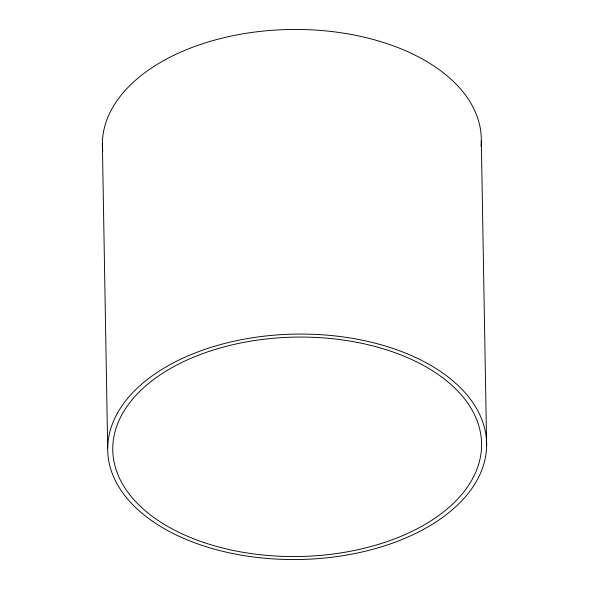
<?xml version="1.0" encoding="UTF-8"?>
<svg xmlns="http://www.w3.org/2000/svg" width="589" height="589" viewBox="0 0 589 589"><rect width="100%" height="100%" fill="white"/><g stroke="black" fill="none" stroke-linecap="round" stroke-linejoin="round"><path stroke-width="0.88" d="M481.316 140.94L486.632 445.556A189.496 112.72 -1 0 1 201.129 545.068A189.496 112.72 -1 0 1 203.713 349.792A189.496 112.72 -1 0 1 486.632 445.556M102.368 143.444L107.684 448.06M102.744 151.483A189.496 112.72 -1 0 1 291.076 29.472A189.496 112.72 -1 0 1 481.029 146.308M203.691 542.447A184.445 109.716 -1 0 0 481.581 445.593A184.445 109.716 -1 0 0 206.202 352.384A184.445 109.716 -1 0 0 203.691 542.447"/></g></svg>
